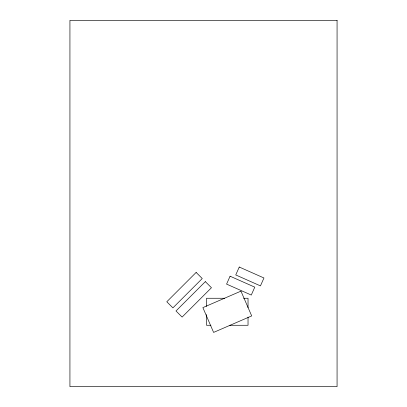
<?xml version="1.0" encoding="UTF-8"?>
<svg xmlns="http://www.w3.org/2000/svg" width="407" height="407" viewBox="0 0 407 407"><rect width="100%" height="100%" fill="white"/><g stroke="black" fill="none" stroke-linecap="round" stroke-linejoin="round"><path stroke-width="0.61" d="M224.766 298.26L206.532 298.26L206.532 306.43M243.63 298.26L248.031 298.26L248.031 307.687M210.933 325.274L206.532 325.274L206.532 314.596M229.797 325.274L248.031 325.274L248.031 317.109M230.082 276.205L226.582 284.111L251.282 295.055L254.782 287.154L230.082 276.205M239.255 267.038L235.75 274.944L260.449 285.887L263.955 277.981L239.255 267.038M196.138 272.42L166.794 301.765L172.909 307.88L202.248 278.536L196.138 272.42M205.337 281.624L175.992 310.963L182.107 317.078L211.452 287.734L205.337 281.624M240.959 291.132L202.874 307.611L213.604 332.407L251.689 315.924L240.959 291.132M337.067 20.35L69.933 20.35L69.933 386.65L337.067 386.65L337.067 20.35"/></g></svg>
